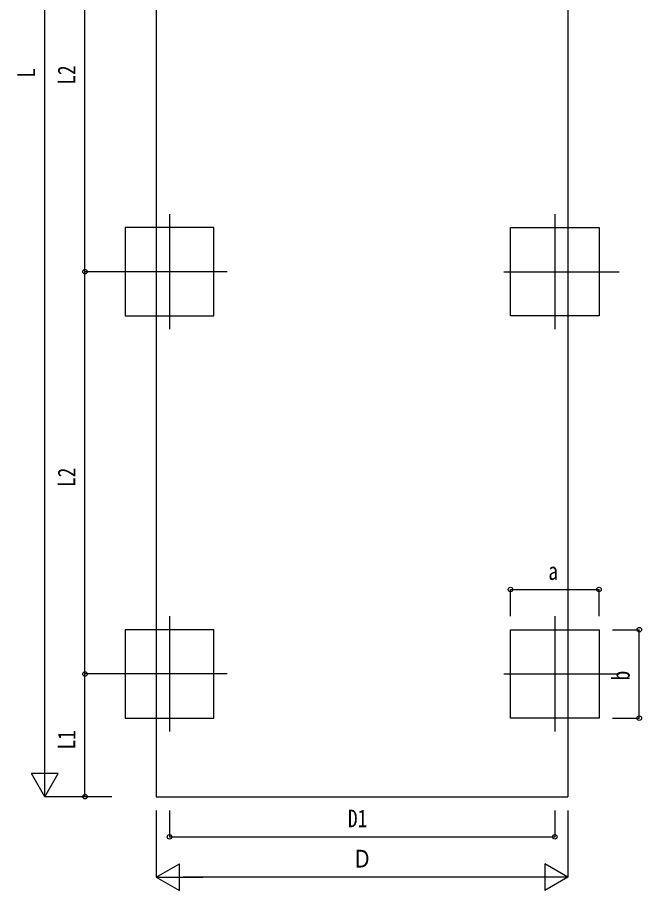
# Model space of a CAD drawing. Units: millimetres, scale not verified. Extents: x -16820 to 16820, y -11880 to 11880.
# Drawn here: x -10379 to -5725, y -1379 to 5132 of the extents above; entities that cross this region are included whole.
import ezdxf
from ezdxf.enums import TextEntityAlignment as Align

# ---------------------------------------------------------------- set-up
doc = ezdxf.new("R2010")
doc.units = ezdxf.units.MM
doc.header["$LTSCALE"] = 50
for name, color, linetype in [('0-4_YKK_12', 2, 'Continuous'), ('0-6_YKK_A1', 4, 'Continuous'), ('0-7_YKK_D', 6, 'Continuous')]:
    doc.layers.add(name, color=color, linetype=linetype)
doc.styles.add('ＭＳ ゴシック', font='')
doc.styles.get('ＭＳ ゴシック').set_extended_font_data('MS Gothic')

msp = doc.modelspace()

# ---------------------------------------------------------------- linework, layer by layer
at = {"layer": '0-4_YKK_12'}
for p, q in [((-9244.92, 3666.11), (-9244.92, 2806.11)), ((-6371.92, 3666.11), (-6371.92, 2806.11)), ((-8814.92, 3236.11), (-9674.92, 3236.11)), ((-6751.92, 3236.11), (-5891.92, 3236.11)), ((-9244.92, 666.11), (-9244.92, -193.89)), ((-6371.92, 666.11), (-6371.92, -193.89)), ((-8814.92, 236.11), (-9674.92, 236.11)), ((-6751.92, 236.11), (-5891.92, 236.11))]:
    msp.add_line(p, q, dxfattribs=at)
at = {"layer": '0-6_YKK_A1'}
for p, q in [((-9343.42, 10142.12), (-9343.42, -678.89)), ((-9343.42, -678.89), (-6273.42, -678.89))]:
    msp.add_line(p, q, dxfattribs=at)
msp.add_lwpolyline([(-9343.42, 10142.12), (-6273.42, 10142.12), (-6273.42, -678.89)], dxfattribs=at)
for points in [[(-8914.92, 2906.11), (-8914.92, 3566.11), (-9574.92, 3566.11), (-9574.92, 2906.11)], [(-6701.92, 2906.11), (-6701.92, 3566.11), (-6041.92, 3566.11), (-6041.92, 2906.11)], [(-8914.92, -93.89), (-8914.92, 566.11), (-9574.92, 566.11), (-9574.92, -93.89)], [(-6701.92, -93.89), (-6701.92, 566.11), (-6041.92, 566.11), (-6041.92, -93.89)]]:
    msp.add_lwpolyline(points, close=True, dxfattribs=at)
at = {"layer": '0-7_YKK_D'}
for p, q in [((-10174.92, -478.89), (-10174.92, 9942.12)), ((-9874.92, 3236.11), (-9874.92, 6236.11)), ((-9675.92, 3236.11), (-9875.92, 3236.11)), ((-9675.92, 3236.11), (-9875.92, 3236.11)), ((-9874.92, 236.11), (-9874.92, 3236.11)), ((-6701.92, 666.11), (-6701.92, 867.11)), ((-6701.92, 866.11), (-6041.92, 866.11)), ((-6041.92, 666.11), (-6041.92, 867.11)), ((-5941.92, 566.11), (-5740.92, 566.11)), ((-5741.92, -93.89), (-5741.92, 566.11)), ((-9674.92, 236.11), (-9875.92, 236.11)), ((-9674.92, 236.11), (-9875.92, 236.11)), ((-9874.92, -678.89), (-9874.92, 236.11)), ((-5941.92, -93.89), (-5740.92, -93.89)), ((-10174.92, -678.89), (-10174.92, -332.48)), ((-10174.92, -678.89), (-10274.92, -505.69)), ((-10074.92, -505.69), (-10274.92, -505.69)), ((-10174.92, -678.89), (-10074.92, -505.69)), ((-9674.92, -678.89), (-10175.92, -678.89)), ((-9674.92, -678.89), (-9875.92, -678.89)), ((-9343.42, -782.36), (-9343.42, -1279.89)), ((-9244.92, -782.36), (-9244.92, -979.89)), ((-6371.92, -782.36), (-6371.92, -979.89)), ((-6273.42, -782.36), (-6273.42, -1279.89)), ((-9244.92, -978.89), (-6371.92, -978.89)), ((-9343.42, -1278.89), (-9170.22, -1178.89)), ((-9170.22, -1378.89), (-9170.22, -1178.89)), ((-6273.42, -1278.89), (-6446.63, -1178.89)), ((-6446.63, -1178.89), (-6446.63, -1378.89)), ((-9343.42, -1278.89), (-9170.22, -1378.89)), ((-9343.42, -1278.89), (-8997.01, -1278.89)), ((-6473.42, -1278.89), (-9143.42, -1278.89)), ((-6273.42, -1278.89), (-6619.83, -1278.89)), ((-6273.42, -1278.89), (-6446.63, -1378.89))]:
    msp.add_line(p, q, dxfattribs=at)
for centre in [(-9874.92, 3236.11), (-9874.92, 3236.11), (-6701.92, 866.11), (-6041.92, 866.11), (-5741.92, 566.11), (-9874.92, 236.11), (-9874.92, 236.11), (-5741.92, -93.89), (-9874.92, -678.89), (-9244.92, -978.89), (-6371.92, -978.89)]:
    msp.add_circle(centre, 17, dxfattribs=at)

# ---------------------------------------------------------------- texts
at = {"layer": '0-7_YKK_D', "style": 'ＭＳ ゴシック', "width": 0.8}
for s, p in [('L2', (-9906.92, 4630.51)), ('L', (-10206.92, 4683.61)), ('L2', (-9906.92, 1630.51)), ('b', (-5773.92, 188.11)), ('L1', (-9906.92, -326.99))]:
    msp.add_text(s, height=132, rotation=90, dxfattribs=at).set_placement(p, align=Align.BOTTOM_LEFT)
for s, p in [('a', (-6419.92, 898.11)), ('D1', (-7914.02, -946.89)), ('Ｄ', (-7880.42, -1246.89))]:
    msp.add_text(s, height=132, dxfattribs=at).set_placement(p, align=Align.BOTTOM_LEFT)

doc.saveas('drawing.dxf')
